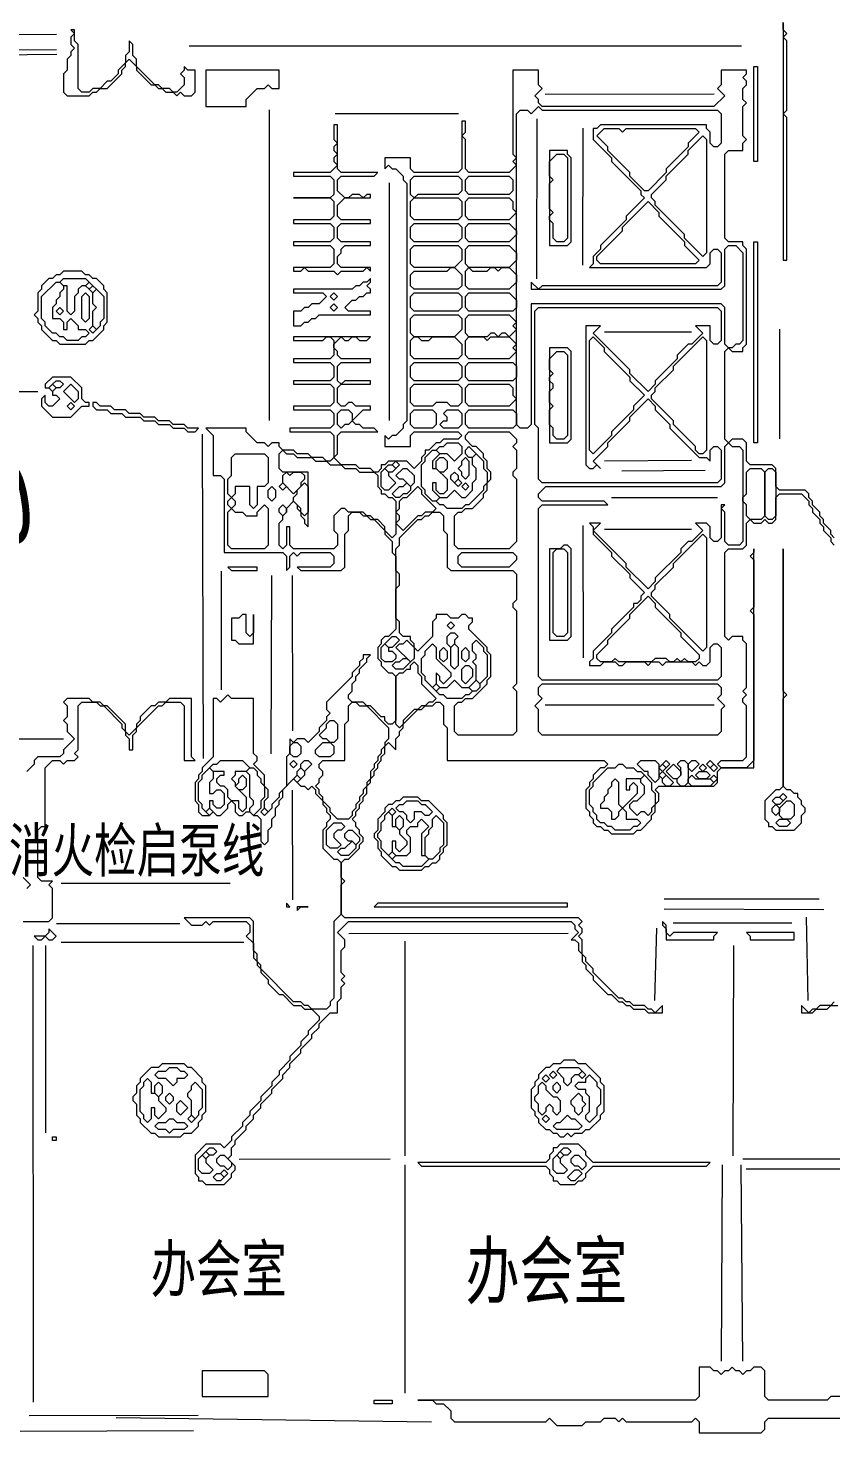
# Model space of a CAD drawing. Extents: x 10 to 1978, y 10 to 1392.
# Drawn here: x 485.3 to 705.1, y 443 to 827.5 of the extents above; entities that cross this region are included whole.
import ezdxf

# ---------------------------------------------------------------- set-up
doc = ezdxf.new("R2010")
doc.units = 0
for name, color, linetype, lineweight in [('OCR_TEXT', 6, 'Continuous', 0), ('TEXT_FALLBACK_OUTLINE', 2, 'Continuous', 0), ('TRACE_CURVE', 6, 'Continuous', 0), ('TRACE_STRAIGHT', 5, 'Continuous', 0), ('TRACE_TEXT_SYMBOL', 6, 'Continuous', 0)]:
    doc.layers.add(name, color=color, linetype=linetype, lineweight=lineweight)
doc.styles.add('wqy-unicode', font='wqy-unicode.lff')

msp = doc.modelspace()

# ---------------------------------------------------------------- linework, layer by layer
at = {"layer": 'TEXT_FALLBACK_OUTLINE', "color": 2}
for points in [[(492, 732), (490, 730), (490, 729), (491, 729), (492, 728), (492, 727), (493, 727), (494, 726), (492, 724), (491, 724), (490, 725), (490, 727), (489, 726), (489, 724), (492, 721), (497, 721), (500, 724), (502, 724), (502, 725), (501, 725), (500, 726), (500, 729), (497, 732)], [(492, 730), (493, 731), (494, 731), (495, 730), (494, 729), (493, 729)], [(491, 729), (492, 730), (493, 729), (492, 728)], [(497, 730), (499, 728), (499, 726), (498, 725), (495, 728)], [(496, 724), (497, 725), (498, 724), (497, 723)]]:
    msp.add_lwpolyline(points, close=True, dxfattribs=at)
at = {"layer": 'TRACE_CURVE', "color": 6}
for points in [[(692, 829), (692, 764), (693, 764), (693, 803), (692, 804), (693, 805), (693, 824), (692, 825), (693, 826), (692, 827), (692, 829)], [(618, 816), (618, 793), (619, 792), (618, 791), (619, 790), (617, 788), (606, 788), (605, 789), (605, 797), (604, 798), (605, 799), (605, 802), (604, 802), (604, 789), (603, 788), (591, 788), (590, 789), (590, 792), (583, 792), (583, 789), (584, 790), (585, 789), (586, 789), (588, 787), (588, 786), (589, 785), (589, 720), (588, 719), (588, 718), (586, 716), (585, 716), (584, 715), (583, 716), (583, 713), (590, 713), (590, 716), (591, 717), (603, 717), (604, 716), (603, 715), (599, 715), (598, 714), (597, 714), (595, 712), (594, 712), (594, 711), (593, 710), (593, 709), (591, 707), (589, 709), (584, 709), (583, 708), (582, 708), (582, 707), (581, 706), (580, 706), (579, 707), (576, 707), (575, 708), (571, 708), (569, 710), (570, 711), (570, 716), (571, 717)], [(626, 806), (625, 807), (625, 808), (624, 809), (626, 811), (625, 812), (625, 816), (618, 816)], [(706, 688), (705, 689), (705, 690), (703, 692), (703, 693), (702, 694), (702, 695), (700, 697), (700, 698), (699, 699), (699, 700), (698, 701), (691, 701), (690, 702), (690, 707), (689, 708), (683, 708), (682, 709), (682, 714), (681, 715), (678, 715), (677, 714), (676, 715), (676, 739), (677, 740), (678, 739), (681, 739), (681, 740), (682, 741), (682, 767), (681, 768), (681, 769), (677, 769), (676, 770), (676, 793), (677, 794), (681, 794), (681, 796), (682, 797), (681, 798), (681, 806), (682, 807), (681, 808), (681, 811), (682, 812), (682, 813), (681, 814), (682, 815), (682, 816), (675, 816), (675, 812), (674, 811), (676, 809), (673, 806), (626, 806)], [(571, 717), (581, 717), (580, 718), (577, 718), (576, 719), (575, 719), (574, 720), (577, 723), (579, 723), (579, 724), (575, 724), (574, 725), (573, 725), (572, 724), (571, 724), (570, 725), (570, 729), (571, 730), (579, 730), (579, 731), (572, 731), (571, 730), (570, 731), (570, 735), (571, 736), (579, 736), (579, 737), (571, 737), (570, 738), (570, 739), (569, 740), (569, 741), (571, 743), (572, 742), (573, 742), (574, 743), (575, 743), (576, 742), (578, 742), (579, 743), (558, 743), (558, 742), (566, 742), (567, 743), (568, 743), (569, 742), (569, 738), (568, 737), (558, 737), (558, 736), (568, 736), (569, 735), (569, 732), (568, 731), (558, 731), (558, 730), (568, 730), (569, 729), (569, 725), (568, 724), (558, 724), (558, 723), (568, 723), (569, 722)], [(569, 722), (569, 719), (568, 718), (557, 718), (557, 717), (568, 717), (569, 716), (569, 710), (568, 709), (567, 709), (566, 710), (563, 710), (562, 711), (559, 711), (558, 712), (555, 712), (554, 713), (554, 714), (552, 714), (551, 713), (550, 714), (548, 714), (545, 717), (545, 718), (534, 718), (536, 716), (536, 705), (538, 705), (539, 704), (539, 684), (555, 684), (556, 683), (556, 679), (557, 680), (557, 683), (558, 684), (559, 683), (560, 684), (568, 684), (569, 683), (569, 681), (568, 680), (559, 680), (560, 679), (571, 679), (572, 680), (572, 689), (573, 690), (573, 694), (574, 695), (576, 695), (577, 694), (578, 694), (579, 693), (580, 693), (583, 690), (583, 689), (585, 687), (585, 684), (586, 683), (586, 663), (584, 661), (583, 661), (582, 660)], [(667, 654), (668, 653), (669, 654), (670, 653), (671, 653), (672, 654), (672, 658), (673, 659), (674, 659), (675, 658), (675, 650), (674, 649), (626, 649), (625, 650), (625, 696), (626, 697), (644, 697), (643, 698), (626, 698), (625, 699), (625, 700), (627, 702), (675, 702), (676, 703), (676, 713)], [(676, 713), (677, 714), (678, 713), (680, 713), (681, 712), (681, 687), (680, 686), (677, 686), (676, 687), (676, 695), (675, 696), (676, 697), (675, 697), (675, 688), (674, 687), (673, 687), (672, 688), (672, 691), (671, 692), (668, 692), (670, 690), (667, 687), (666, 687), (664, 685), (664, 684), (657, 677), (657, 676), (655, 674), (649, 680), (649, 681), (640, 690), (642, 692), (639, 692), (640, 691), (640, 689), (645, 684), (645, 683), (650, 678), (650, 677), (654, 673), (653, 672), (653, 671), (652, 670), (651, 670), (651, 669), (645, 663), (645, 662), (640, 657), (640, 655), (639, 654), (639, 653), (642, 653), (643, 654), (646, 654), (647, 653), (648, 653), (649, 654), (654, 654), (655, 653), (656, 654), (658, 654), (659, 653), (660, 654), (667, 654)], [(683, 683), (684, 682), (684, 669), (683, 668), (684, 667), (684, 627), (682, 625), (675, 625), (674, 626), (675, 627), (681, 627), (682, 628), (682, 642), (681, 643), (681, 644), (682, 645), (681, 646), (682, 647), (682, 659), (681, 660), (681, 661), (678, 661), (677, 660), (676, 661), (676, 684), (677, 685), (681, 685), (682, 686), (682, 692), (683, 693), (684, 692), (686, 692), (687, 693), (688, 692), (689, 692), (690, 693), (690, 699), (691, 700), (697, 700), (699, 698), (699, 697), (700, 696), (700, 695), (702, 693), (702, 692), (703, 691), (703, 690), (705, 688), (705, 687), (706, 686)], [(595, 694), (596, 695), (598, 695), (599, 694), (599, 690), (600, 689), (600, 680), (601, 679), (618, 679), (619, 678), (619, 671), (618, 670), (618, 669), (619, 668), (619, 648), (618, 647), (619, 646), (619, 635), (618, 634), (603, 634), (602, 635), (602, 642), (603, 643), (604, 643), (605, 644), (607, 644), (611, 648), (611, 649), (612, 650), (612, 656), (611, 657), (611, 658), (606, 663), (606, 664), (607, 665), (607, 666), (606, 666), (605, 667), (604, 667), (603, 666), (601, 666), (600, 667), (597, 667), (597, 666), (596, 665), (596, 661), (592, 657), (591, 658), (591, 659), (590, 660), (590, 661), (588, 661), (587, 662), (587, 665), (586, 666), (586, 674), (587, 675), (587, 678), (586, 679), (586, 685), (587, 686), (587, 688), (592, 693), (593, 693)], [(593, 693), (594, 694), (595, 694)], [(579, 622), (580, 623), (580, 624), (581, 625), (581, 626), (582, 627), (582, 628), (583, 629), (583, 631), (584, 632), (586, 630), (586, 633), (587, 634), (587, 635), (588, 636), (588, 637), (592, 641), (593, 641), (594, 642), (596, 642), (597, 643), (598, 643), (599, 642), (599, 637), (600, 636), (600, 627), (643, 627), (644, 626), (643, 625), (642, 625), (640, 623), (640, 622), (639, 621), (639, 620), (638, 619), (638, 614), (639, 613), (639, 612), (640, 611), (640, 610), (641, 609), (642, 609), (643, 608), (644, 608), (645, 607), (651, 607), (652, 608), (653, 608), (656, 611), (656, 612), (657, 613), (657, 615), (658, 616), (658, 618), (657, 619), (658, 620), (673, 620), (674, 621), (674, 624), (675, 625), (684, 625), (684, 685), (684, 684), (683, 683)], [(582, 660), (582, 659), (581, 658), (581, 655), (582, 654), (582, 653), (584, 651), (585, 651), (586, 650), (586, 638), (585, 637), (584, 637), (583, 638), (583, 639), (582, 639), (579, 642), (578, 642), (577, 643), (574, 643), (573, 644), (573, 645), (574, 646), (574, 648), (575, 649), (575, 650), (576, 651), (576, 652), (578, 654), (578, 655), (579, 656), (577, 656), (577, 655), (576, 654), (576, 653), (574, 651), (574, 650), (567, 643), (567, 641), (568, 640), (567, 639), (567, 638), (565, 636), (565, 635), (562, 632), (561, 633), (559, 633), (558, 632), (557, 633), (557, 629), (556, 628), (556, 620), (554, 618), (554, 617), (552, 615), (552, 614), (551, 613), (550, 614), (550, 616), (551, 617), (551, 619), (550, 620), (550, 623), (547, 626), (548, 627)], [(548, 627), (548, 628), (547, 629), (547, 644), (541, 644), (540, 645), (538, 643), (537, 644), (536, 644), (536, 628), (533, 625), (533, 624), (532, 623), (532, 622), (531, 621), (531, 616), (532, 615), (532, 613), (533, 612), (535, 612), (536, 613), (537, 612), (538, 612), (540, 614), (540, 615), (541, 616), (542, 615), (542, 613), (543, 612), (544, 612), (545, 613), (546, 613), (547, 612), (548, 612), (549, 611), (549, 605), (550, 604), (551, 605), (551, 608), (552, 609), (552, 611), (553, 612), (553, 614), (554, 615), (554, 616), (555, 617), (555, 619), (558, 622), (560, 620), (561, 620), (562, 619), (563, 620), (564, 619), (564, 618), (566, 616), (566, 615), (567, 614), (567, 613), (568, 612), (568, 611), (567, 610), (567, 609), (566, 608), (566, 603)], [(637, 572), (638, 571), (638, 570), (640, 568), (640, 567), (644, 563), (645, 563), (647, 561), (648, 561), (649, 560), (650, 560), (651, 559), (654, 559), (655, 558), (659, 558), (659, 560), (657, 558), (656, 559), (655, 559), (654, 560), (651, 560), (650, 561), (649, 561), (648, 562), (647, 562), (640, 569), (640, 570), (638, 572), (638, 573), (637, 574), (637, 578), (636, 579), (637, 580), (637, 581), (636, 582), (637, 583), (636, 584), (572, 584), (571, 585), (571, 593), (572, 594), (571, 595), (571, 599), (572, 600), (573, 600), (576, 603), (576, 604), (577, 605), (577, 606), (576, 607), (576, 608), (575, 609), (575, 610), (574, 611), (575, 612), (575, 613), (576, 614), (576, 615), (577, 616), (577, 617), (578, 618), (578, 620), (579, 621), (579, 622)], [(566, 603), (569, 600), (570, 600), (571, 599), (571, 585), (569, 583), (569, 562), (568, 561), (568, 560), (567, 559), (563, 559), (562, 560), (561, 560), (560, 561), (558, 561), (549, 570), (549, 571), (548, 572), (548, 574), (547, 575), (547, 583), (546, 584), (528, 584), (530, 582), (533, 582), (534, 583), (535, 582), (536, 583), (545, 583), (546, 582), (546, 580), (545, 579), (547, 577), (547, 573), (548, 572), (548, 571), (549, 570), (549, 569), (551, 567), (551, 566), (554, 563), (555, 563), (558, 560), (560, 560), (561, 559), (563, 559), (565, 557), (565, 556), (562, 553), (562, 552), (560, 550), (560, 549), (557, 546), (557, 545), (554, 542), (554, 541), (552, 539), (552, 538), (549, 535), (549, 534), (546, 531), (546, 530), (544, 528), (544, 527)], [(544, 527), (541, 524), (541, 523), (539, 521), (538, 522), (534, 522), (531, 519), (531, 514), (532, 513), (532, 512), (533, 512), (534, 511), (539, 511), (541, 513), (541, 514), (542, 515), (542, 516), (540, 518), (541, 519), (541, 521), (542, 522), (542, 523), (545, 526), (545, 527), (547, 529), (547, 530), (549, 532), (549, 533), (552, 536), (552, 537), (555, 540), (555, 541), (557, 543), (557, 544), (560, 547), (560, 548), (563, 551), (563, 552), (565, 554), (565, 555), (568, 558), (570, 558), (570, 561), (571, 562), (571, 565), (572, 566), (571, 567), (572, 568), (571, 569), (571, 575), (572, 576), (572, 578), (570, 580), (573, 583), (634, 583), (635, 582), (635, 581), (636, 580), (634, 578), (635, 578), (636, 577), (636, 575), (637, 574), (637, 572)], [(706, 561), (705, 560), (702, 560), (701, 559), (700, 559), (699, 558), (697, 560), (697, 558), (700, 558), (701, 559), (704, 559), (705, 560), (707, 560)]]:
    msp.add_lwpolyline(points, dxfattribs=at)
for points in [[(625, 806), (626, 805), (674, 805), (675, 804), (675, 796), (674, 795), (673, 795), (672, 796), (672, 799), (671, 800), (671, 801), (642, 801), (641, 800), (640, 800), (640, 797), (645, 792), (645, 791), (653, 783), (653, 782), (654, 781), (649, 776), (649, 775), (642, 768), (642, 767), (640, 765), (640, 763), (639, 762), (671, 762), (672, 763), (672, 766), (673, 767), (674, 767), (675, 766), (675, 758), (674, 757), (626, 757), (625, 756), (623, 758), (623, 756), (675, 756), (676, 757), (676, 767), (677, 768), (679, 768), (681, 766), (681, 742), (680, 741), (679, 741), (678, 740), (677, 740), (676, 741), (676, 751), (675, 752), (623, 752), (623, 719), (622, 718), (620, 718), (619, 719), (619, 804), (620, 805), (622, 805), (623, 804)], [(643, 800), (647, 800), (648, 799), (649, 800), (668, 800), (669, 799), (666, 796), (666, 795), (660, 789), (660, 788), (655, 783), (654, 783), (650, 787), (650, 788), (644, 794), (644, 795), (641, 798)], [(670, 798), (671, 797), (671, 766), (670, 765), (665, 770), (665, 771), (657, 779), (657, 780), (656, 781), (656, 782), (660, 786), (660, 787), (666, 793), (666, 794)], [(590, 786), (591, 787), (603, 787), (604, 786), (604, 783), (603, 782), (592, 782), (591, 781), (590, 782)], [(605, 786), (606, 787), (617, 787), (618, 786), (618, 783), (617, 782), (606, 782), (605, 783)], [(590, 780), (591, 781), (603, 781), (604, 780), (604, 776), (603, 775), (591, 775), (590, 776)], [(605, 780), (606, 781), (617, 781), (618, 780), (618, 778), (619, 777), (617, 775), (606, 775), (605, 776)], [(655, 780), (658, 777), (658, 776), (665, 769), (665, 768), (669, 764), (668, 763), (642, 763), (641, 764), (641, 765), (648, 772), (648, 773)], [(590, 773), (591, 774), (603, 774), (604, 773), (604, 770), (603, 769), (591, 769), (590, 770)], [(605, 773), (606, 774), (617, 774), (619, 772), (619, 771), (617, 769), (606, 769), (605, 770)], [(590, 767), (591, 768), (603, 768), (604, 767), (604, 764), (602, 762), (591, 762), (590, 763)], [(605, 767), (606, 768), (617, 768), (619, 766), (619, 764), (617, 762), (606, 762), (605, 763)], [(600, 761), (601, 762), (602, 762), (604, 760), (604, 757), (603, 756), (591, 756), (590, 757), (590, 760), (591, 761)], [(605, 761), (606, 762), (607, 761), (611, 761), (612, 762), (613, 762), (614, 761), (615, 762), (617, 762), (619, 760), (619, 758), (617, 756), (606, 756), (605, 757)], [(590, 754), (591, 755), (603, 755), (604, 754), (604, 751), (603, 750), (591, 750), (590, 751)], [(605, 754), (606, 755), (617, 755), (619, 753), (619, 751), (618, 750), (606, 750), (605, 751)], [(624, 750), (625, 751), (674, 751), (675, 750), (675, 742), (674, 741), (673, 741), (672, 742), (672, 746), (668, 746), (670, 744), (667, 741), (666, 741), (663, 738), (663, 737), (657, 731), (657, 730), (655, 728), (650, 733), (650, 734), (640, 744), (642, 746), (638, 746), (638, 708), (639, 707), (640, 707), (641, 708), (642, 707), (640, 709), (644, 713), (644, 714), (650, 720), (650, 721), (655, 726), (657, 724), (657, 723), (661, 719), (661, 718), (669, 710), (671, 710), (672, 709), (672, 712), (673, 713), (674, 713), (675, 712), (675, 704), (674, 703), (626, 703), (625, 704), (625, 718), (624, 719)], [(590, 748), (591, 749), (603, 749), (604, 748), (604, 745), (602, 743), (591, 743), (590, 744)], [(605, 748), (606, 749), (617, 749), (619, 747), (618, 746), (619, 745), (617, 743), (616, 744), (615, 744), (614, 743), (613, 744), (612, 744), (611, 743), (606, 743), (605, 744)], [(590, 742), (591, 743), (592, 743), (593, 742), (595, 742), (596, 743), (602, 743), (604, 741), (604, 738), (603, 737), (591, 737), (590, 738)], [(605, 742), (606, 743), (610, 743), (611, 742), (612, 743), (617, 743), (619, 741), (618, 740), (619, 739), (617, 737), (606, 737), (605, 738)], [(639, 742), (640, 743), (643, 740), (643, 739), (650, 732), (650, 731), (654, 727), (651, 724), (651, 723), (645, 717), (645, 716), (640, 711), (639, 712)], [(670, 743), (671, 742), (671, 712), (670, 711), (669, 711), (668, 712), (668, 713), (662, 719), (662, 720), (656, 726), (656, 727), (657, 728), (657, 729), (662, 734), (662, 735)], [(590, 735), (591, 736), (603, 736), (604, 735), (604, 732), (603, 731), (591, 731), (590, 732)], [(605, 735), (606, 736), (618, 736), (619, 735), (619, 732), (618, 731), (606, 731), (605, 732)], [(590, 729), (591, 730), (603, 730), (604, 729), (604, 725), (603, 724), (601, 724), (600, 725), (597, 725), (596, 724), (591, 724), (590, 725)], [(605, 729), (606, 730), (617, 730), (618, 729), (618, 727), (619, 726), (617, 724), (606, 724), (605, 725)], [(570, 722), (571, 723), (573, 723), (574, 722), (574, 720), (573, 719), (572, 719), (571, 718), (570, 719)], [(590, 722), (591, 723), (596, 723), (597, 722), (597, 719), (596, 718), (591, 718), (590, 719)], [(599, 722), (600, 723), (603, 723), (604, 722), (604, 719), (603, 718), (599, 718), (598, 719), (599, 720), (600, 720), (600, 721)], [(605, 722), (606, 723), (618, 723), (619, 722), (619, 719), (618, 718), (606, 718), (605, 719)], [(605, 716), (606, 717), (617, 717), (619, 715), (619, 714), (618, 713), (619, 712), (619, 707), (618, 706), (618, 705), (619, 704), (619, 687), (617, 685), (603, 685), (602, 686), (602, 694), (603, 695), (604, 695), (605, 696), (607, 696), (610, 699), (610, 700), (611, 701), (611, 703), (612, 704), (612, 706), (611, 707), (611, 709), (610, 710), (610, 711), (608, 713), (607, 713), (605, 715)], [(554, 711), (555, 712), (556, 711), (558, 711), (559, 710), (563, 710), (564, 709), (567, 709), (568, 708), (571, 708), (572, 707), (575, 707), (576, 706), (580, 706), (581, 705), (581, 702), (582, 701), (582, 700), (583, 700), (584, 699), (585, 699), (586, 698), (586, 689), (585, 688), (583, 690), (583, 691), (581, 693), (580, 693), (579, 694), (578, 694), (577, 695), (573, 695), (572, 696), (571, 696), (569, 694), (569, 690), (570, 689), (570, 686), (569, 685), (558, 685), (557, 686), (557, 691), (556, 691), (556, 686), (555, 685), (554, 686), (554, 692), (555, 693), (555, 694), (556, 695), (556, 696), (558, 698), (559, 697), (559, 696), (560, 695), (560, 694), (561, 693), (561, 692), (562, 691), (562, 706), (555, 706), (554, 707)], [(596, 712), (597, 712), (598, 711), (596, 709), (596, 707), (597, 707), (600, 704), (600, 701), (599, 700), (598, 700), (597, 701), (597, 703), (596, 703), (596, 701), (598, 699), (597, 698), (596, 698), (594, 700), (594, 701), (593, 702), (593, 708), (594, 709), (594, 710)], [(599, 713), (600, 714), (603, 714), (604, 713), (604, 711), (602, 709), (600, 711), (598, 711), (597, 712), (598, 713)], [(605, 712), (606, 713), (608, 711), (607, 710), (606, 710), (605, 711)], [(541, 710), (542, 711), (550, 711), (551, 710), (551, 703), (550, 702), (548, 702), (548, 697), (547, 696), (546, 697), (546, 702), (542, 702), (542, 700), (541, 699), (540, 700), (540, 704), (541, 705)], [(583, 707), (584, 708), (585, 708), (586, 707), (585, 706), (584, 706)], [(585, 708), (586, 709), (587, 708), (586, 707)], [(607, 710), (608, 711), (610, 709), (610, 707), (611, 706), (611, 703), (610, 702), (610, 701), (606, 697), (605, 697), (604, 696), (600, 696), (599, 697), (598, 697), (597, 698), (598, 699), (600, 699), (602, 701), (604, 699), (605, 699), (607, 701), (607, 703), (608, 704), (608, 707), (607, 708)], [(597, 709), (598, 710), (599, 710), (600, 709), (600, 707), (599, 706), (598, 706), (597, 707)], [(604, 709), (605, 710), (606, 709), (606, 705), (605, 704), (604, 705), (604, 706), (603, 707), (604, 708)], [(555, 705), (556, 706), (557, 705), (558, 706), (560, 706), (561, 705), (561, 704), (560, 703), (560, 702), (558, 700), (555, 703)], [(582, 706), (583, 707), (584, 706), (584, 705), (586, 703), (584, 701), (583, 701), (582, 702)], [(588, 707), (589, 707), (591, 705), (591, 703), (590, 702), (588, 704), (587, 704), (586, 705)], [(601, 705), (602, 706), (603, 705), (603, 704), (602, 703), (601, 704)], [(602, 703), (603, 704), (604, 703), (603, 702)], [(682, 706), (683, 707), (686, 707), (687, 706), (687, 694), (686, 693), (683, 693), (682, 694), (682, 697), (681, 698), (681, 699), (682, 700)], [(687, 706), (688, 707), (689, 707), (690, 706), (690, 694), (689, 693), (688, 693), (687, 694)], [(551, 701), (552, 702), (553, 701), (553, 699), (552, 698), (551, 699)], [(554, 702), (555, 703), (556, 702), (555, 701)], [(561, 703), (562, 702), (562, 695), (561, 694), (560, 695), (560, 696), (558, 698), (558, 699), (559, 700), (559, 701)], [(588, 702), (589, 703), (590, 702), (590, 701), (589, 700), (588, 700), (587, 699), (586, 699), (585, 700), (587, 702)], [(592, 702), (593, 701), (593, 700), (597, 696), (596, 695), (594, 695), (593, 694), (592, 694), (588, 690), (586, 692), (587, 693), (587, 694), (586, 695), (587, 696), (587, 698), (588, 699), (589, 699)], [(604, 702), (605, 703), (606, 702), (605, 701)], [(540, 698), (541, 699), (542, 698), (542, 697), (541, 696), (540, 697)], [(550, 697), (551, 696), (551, 686), (550, 685), (541, 685), (540, 686), (540, 695), (541, 696), (542, 695), (544, 695), (545, 694), (548, 694), (548, 695)], [(554, 696), (555, 697), (556, 696), (556, 695), (555, 694), (554, 695)], [(670, 689), (671, 688), (671, 658), (670, 657), (661, 666), (661, 667), (656, 672), (656, 673), (657, 674), (657, 675), (662, 680), (662, 681)], [(692, 685), (692, 620), (691, 619), (690, 619), (687, 616), (687, 611), (688, 610), (688, 609), (689, 609), (690, 608), (695, 608), (697, 610), (697, 612), (698, 613), (698, 614), (697, 615), (697, 616), (696, 617), (696, 618), (695, 618), (694, 619), (693, 619), (692, 620), (692, 644), (693, 645), (692, 646)], [(603, 683), (604, 684), (618, 684), (619, 683), (619, 682), (617, 680), (604, 680), (603, 681)], [(655, 672), (657, 670), (657, 669), (664, 662), (664, 661), (669, 656), (669, 655), (668, 654), (666, 654), (665, 655), (664, 654), (663, 655), (662, 654), (661, 654), (660, 655), (657, 655), (656, 654), (647, 654), (646, 655), (645, 654), (642, 654), (641, 655), (641, 656), (644, 659), (644, 660), (650, 666), (650, 667)], [(600, 664), (601, 665), (602, 664), (601, 663)], [(600, 661), (601, 662), (602, 662), (603, 661), (602, 660), (602, 659), (601, 658), (600, 659)], [(582, 658), (583, 659), (584, 658), (584, 657), (585, 657), (586, 656), (586, 655), (585, 654), (583, 654), (582, 655)], [(585, 661), (586, 661), (587, 660), (585, 658), (584, 658), (583, 659)], [(588, 659), (589, 660), (591, 658), (591, 655), (590, 654), (586, 658), (587, 659)], [(596, 659), (597, 658), (597, 655), (601, 651), (601, 650), (599, 648), (598, 649), (598, 650), (597, 651), (597, 648), (596, 647), (594, 649), (594, 650), (593, 651), (593, 655), (594, 656), (594, 657)], [(598, 657), (599, 658), (600, 657), (600, 655), (599, 654), (598, 655)], [(601, 658), (602, 659), (603, 658), (603, 653), (602, 652), (601, 653)], [(604, 657), (605, 658), (606, 657), (606, 655), (605, 654), (604, 655)], [(607, 659), (608, 660), (610, 658), (610, 657), (611, 656), (611, 650), (609, 648), (608, 649), (608, 653), (607, 654), (608, 655), (608, 656), (607, 657)], [(587, 654), (588, 655), (589, 655), (590, 654), (588, 652), (586, 652), (585, 653), (586, 654)], [(590, 653), (591, 654), (592, 653), (592, 651), (593, 650), (593, 648), (597, 644), (596, 643), (595, 643), (594, 642), (593, 642), (592, 641), (591, 641), (588, 638), (588, 637), (587, 636), (586, 637), (586, 650), (587, 651), (588, 651), (589, 652), (590, 652)], [(604, 652), (605, 653), (606, 653), (607, 652), (607, 650), (605, 648), (604, 649)], [(596, 647), (597, 648), (598, 647), (597, 646)], [(602, 649), (604, 647), (606, 647), (607, 646), (606, 645), (605, 645), (604, 644), (600, 644), (599, 645), (598, 645), (597, 646), (598, 647), (600, 647)], [(608, 649), (609, 648), (609, 647), (608, 646), (607, 646), (606, 647)], [(625, 647), (626, 648), (674, 648), (675, 647), (675, 645), (674, 644), (676, 642), (675, 641), (675, 635), (674, 634), (626, 634), (625, 635), (625, 641), (624, 642), (626, 644), (625, 645)], [(573, 642), (574, 643), (575, 643), (576, 642), (578, 642), (584, 636), (584, 633), (583, 632), (583, 631), (582, 630), (582, 629), (581, 628), (581, 627), (580, 626), (580, 625), (579, 624), (579, 622), (578, 621), (578, 620), (577, 619), (577, 618), (576, 617), (576, 616), (575, 615), (575, 614), (574, 613), (574, 612), (573, 611), (570, 611), (568, 613), (568, 614), (566, 616), (566, 617), (565, 618), (565, 619), (564, 620), (565, 621), (565, 622), (566, 623), (566, 624), (565, 625), (565, 626), (566, 627), (572, 627), (572, 637), (573, 638)], [(567, 637), (568, 638), (569, 638), (570, 637), (570, 633), (569, 632), (568, 632), (567, 633), (566, 633), (565, 634), (567, 636)], [(557, 631), (558, 632), (559, 632), (560, 631), (560, 629), (559, 628), (558, 628), (557, 629)], [(566, 632), (568, 632), (569, 631), (569, 629), (568, 628), (565, 628), (564, 629), (564, 630)], [(537, 626), (538, 627), (544, 627), (546, 625), (545, 624), (542, 624), (542, 623), (541, 622), (542, 621), (542, 620), (545, 617), (545, 614), (544, 613), (543, 614), (543, 616), (541, 616), (540, 617), (540, 619), (539, 620), (538, 620), (537, 621), (537, 622), (538, 623), (539, 623), (539, 624), (536, 624), (535, 625), (536, 626)], [(557, 626), (558, 627), (559, 626), (558, 625)], [(560, 626), (561, 627), (562, 627), (563, 626), (561, 624), (560, 625)], [(652, 626), (653, 627), (657, 627), (658, 626), (658, 622), (657, 621), (655, 623), (655, 624), (654, 624)], [(659, 626), (660, 627), (661, 626), (660, 625)], [(663, 626), (664, 627), (665, 627), (666, 626), (666, 621), (665, 620), (664, 620), (663, 621), (663, 622), (664, 623), (664, 625)], [(666, 626), (667, 627), (668, 627), (669, 626), (667, 624), (666, 625)], [(671, 626), (672, 627), (673, 626), (672, 625)], [(535, 625), (536, 624), (536, 622), (535, 621), (535, 618), (536, 618), (537, 619), (538, 619), (539, 618), (539, 615), (538, 614), (537, 614), (536, 615), (536, 616), (535, 616), (535, 614), (534, 613), (533, 614), (533, 615), (532, 616), (532, 621), (533, 622), (533, 623)], [(543, 622), (544, 623), (545, 622), (545, 620), (544, 619), (543, 619), (542, 620), (543, 621)], [(545, 624), (546, 625), (547, 625), (548, 624), (548, 623), (549, 622), (549, 621), (550, 620), (550, 617), (549, 616), (549, 614), (547, 612), (546, 613), (546, 614), (547, 615), (547, 616), (546, 617), (546, 623)], [(558, 622), (559, 623), (560, 622), (559, 621)], [(559, 624), (560, 625), (561, 624), (561, 623), (560, 622), (559, 623)], [(646, 625), (647, 626), (648, 626), (649, 625), (651, 625), (652, 624), (653, 624), (654, 623), (653, 622), (649, 622), (649, 619), (650, 619), (650, 620), (651, 621), (652, 620), (652, 618), (648, 614), (647, 615), (647, 621), (646, 622), (645, 621), (645, 620), (644, 619), (644, 618), (643, 617), (643, 616), (642, 615), (642, 614), (644, 614), (645, 613), (645, 611), (646, 611), (647, 612), (647, 613), (648, 614), (649, 613), (649, 611), (652, 611), (653, 610), (652, 609), (651, 609), (650, 608), (646, 608), (645, 609), (644, 609), (643, 610), (642, 610), (641, 611), (641, 612), (640, 613), (640, 614), (639, 615), (639, 619), (640, 620), (640, 621), (644, 625)], [(653, 622), (654, 623), (656, 621), (656, 619), (657, 618), (657, 615), (656, 614), (656, 613), (655, 612), (654, 613), (653, 613), (652, 612), (650, 614), (650, 615), (651, 616), (652, 616), (654, 618), (654, 620), (653, 621)], [(658, 625), (659, 626), (660, 625), (659, 624)], [(658, 623), (659, 624), (660, 623), (659, 622)], [(659, 622), (660, 623), (662, 621), (661, 620), (660, 620), (659, 621)], [(662, 626), (664, 624), (664, 623), (663, 622), (662, 622), (660, 624)], [(666, 622), (667, 623), (668, 622), (672, 622), (673, 621), (672, 620), (667, 620), (666, 621)], [(668, 623), (669, 624), (671, 624), (672, 623), (671, 622), (669, 622)], [(669, 625), (670, 626), (671, 625), (670, 624)], [(672, 625), (673, 626), (674, 625), (673, 624)], [(672, 622), (673, 623), (674, 622), (673, 621)], [(689, 616), (690, 617), (691, 617), (692, 616), (691, 615), (690, 615)], [(691, 617), (692, 618), (693, 617), (692, 616)], [(693, 616), (694, 616), (695, 615), (695, 612), (694, 611), (692, 611), (691, 612), (691, 614)], [(534, 613), (535, 614), (536, 613), (535, 612)], [(549, 613), (550, 614), (551, 613), (550, 612)], [(689, 614), (690, 615), (691, 614), (691, 613), (690, 612), (689, 613)], [(569, 610), (571, 610), (572, 609), (571, 608), (570, 608), (569, 607), (569, 606), (571, 604), (570, 603), (568, 603), (567, 604), (567, 608)], [(572, 607), (573, 608), (574, 608), (576, 606), (576, 605), (575, 604), (574, 605), (573, 605), (572, 606)], [(690, 610), (691, 611), (693, 611), (694, 610), (693, 609), (691, 609)], [(574, 605), (575, 604), (575, 603), (573, 601), (571, 601), (570, 602), (571, 603), (572, 603)], [(533, 519), (534, 520), (535, 519), (534, 518)], [(534, 520), (535, 521), (536, 521), (537, 520), (536, 519), (535, 519)], [(532, 518), (533, 519), (534, 518), (534, 517), (536, 515), (535, 514), (533, 514), (532, 515)], [(537, 518), (538, 519), (539, 519), (541, 517), (541, 516), (540, 515), (539, 516), (538, 516), (537, 517)], [(536, 513), (537, 514), (538, 514), (539, 513), (538, 512), (537, 512)], [(538, 514), (539, 515), (540, 514), (539, 513)]]:
    msp.add_lwpolyline(points, close=True, dxfattribs=at)
at = {"layer": 'TRACE_STRAIGHT', "color": 5}
for p, q in [((353.12, 825.62), (493.12, 825.81)), ((353.13, 821.38), (493.13, 821.6)), ((465.61, 820.08), (493.14, 820.35)), ((529.37, 822.65), (680.62, 822.61)), ((626.87, 809.44), (673.13, 809.49)), ((551.35, 720.12), (551.38, 805.12)), ((569.37, 804.16), (603.13, 804.1)), ((624.61, 758.87), (624.65, 802.63)), ((637.2, 762.62), (637.21, 800.12)), ((584.12, 785.12), (584.18, 720.12)), ((643.13, 744.38), (666.88, 744.4)), ((691.05, 715.12), (691.07, 745.12)), ((396, 728), (488, 728)), ((532.95, 716.37), (533.23, 627.62)), ((643.12, 709.1), (666.87, 709.22)), ((647.86, 706.34), (670.62, 706.5)), ((645, 699), (674, 699)), ((637.18, 691.38), (637.26, 655.12)), ((643.13, 690.32), (666.88, 690.37)), ((538.21, 646.37), (538.28, 678.88)), ((551.81, 628.88), (552, 677.63)), ((557.62, 677.63), (557.66, 635.12)), ((626.88, 642.3), (673.12, 642.3)), ((355, 633), (495, 633)), ((557.58, 618.88), (557.66, 588.88)), ((494.37, 593.48), (540.63, 593.42)), ((659.38, 589.14), (701.88, 589.14)), ((659.38, 586.43), (703.13, 586.24)), ((493.12, 582.45), (526.88, 582.4)), ((656.89, 561.37), (657.4, 581.18)), ((661.88, 582.62), (694.38, 582.62)), ((698.32, 584.14), (698.72, 561.36)), ((494.37, 577.28), (544.38, 577.31)), ((573.12, 579.68), (633.13, 579.77)), ((588.44, 577.62), (588.46, 518.87)), ((486.64, 576.38), (486.68, 451.37)), ((490.13, 525.12), (490.17, 576.38)), ((678.3, 518.87), (678.48, 576.37)), ((543.12, 517.93), (584.38, 517.97)), ((588.41, 516.37), (588.45, 453.87)), ((675.09, 462.63), (675.4, 516.38)), ((680.38, 516.38), (680.89, 462.63)), ((681, 518), (716, 518)), ((681.87, 515.32), (714.38, 515.27)), ((485.62, 447.76), (531.87, 447.87)), ((509.44, 447.18), (595.7, 446.05)), ((483.13, 443.43), (530.63, 443.68))]:
    msp.add_line(p, q, dxfattribs=at)
at = {"layer": 'TRACE_TEXT_SYMBOL', "color": 6}
for points in [[(497, 827), (498, 826), (497, 825), (497, 823), (498, 822), (497, 821), (497, 820), (496, 819), (496, 816), (495, 815), (495, 810), (496, 809), (502, 809), (503, 810), (504, 810), (505, 811), (507, 811), (511, 815), (511, 816), (512, 817), (512, 818), (513, 819), (515, 817), (515, 816), (519, 812), (520, 812), (521, 811), (522, 811), (523, 810), (525, 810), (526, 809), (527, 810), (528, 809), (530, 809), (531, 810), (531, 816), (529, 816), (528, 817), (528, 816), (527, 815), (528, 814), (528, 812), (526, 810), (525, 810), (524, 811), (522, 811), (521, 812), (520, 812), (515, 817), (515, 819), (514, 820), (514, 823), (513, 824), (513, 821), (512, 820), (512, 818), (510, 816), (510, 815), (508, 813), (507, 813), (505, 811), (503, 811), (502, 810), (500, 810)], [(500, 810), (499, 811), (499, 823), (498, 824), (498, 827), (497, 827)], [(569, 801), (569, 797), (570, 796), (569, 795), (569, 794), (570, 793), (569, 792), (569, 791), (570, 790), (568, 788), (558, 788), (558, 787), (568, 787), (569, 786), (569, 782), (568, 781), (558, 781), (568, 781), (569, 780), (569, 776), (568, 775), (558, 775), (558, 774), (568, 774), (569, 773), (569, 770), (568, 769), (558, 769), (558, 768), (568, 768), (569, 767), (569, 763), (568, 762), (558, 762), (558, 761), (560, 761), (561, 762), (562, 761), (569, 761), (570, 760), (571, 761), (577, 761), (578, 762), (579, 761), (579, 762), (571, 762), (570, 763), (570, 765), (571, 766), (571, 767), (572, 768), (579, 768), (579, 769), (571, 769), (570, 770), (570, 773), (571, 774), (579, 774), (579, 775), (571, 775), (570, 776), (570, 779), (572, 781), (579, 781)], [(579, 781), (579, 782), (578, 782), (577, 781), (576, 782), (574, 782), (573, 781), (572, 781), (570, 783), (570, 786), (571, 787), (580, 787), (581, 788), (571, 788), (570, 789), (570, 801), (569, 801)], [(484, 583), (491, 583), (492, 584), (492, 592), (491, 593), (492, 594), (489, 594), (488, 595), (488, 608), (489, 609), (490, 609), (490, 625), (492, 627), (494, 627), (495, 626), (496, 627), (498, 627), (499, 628), (498, 629), (499, 630), (499, 642), (500, 643), (504, 643), (505, 642), (506, 642), (511, 637), (511, 636)], [(496, 644), (495, 643), (496, 642), (496, 639), (495, 638), (496, 637), (496, 635), (498, 633), (495, 630), (495, 629), (494, 628), (488, 628), (487, 627), (487, 626), (485, 624)], [(511, 636), (512, 635), (512, 634), (513, 633), (513, 630), (514, 630), (514, 634), (515, 635), (515, 636), (521, 642), (522, 642), (523, 643), (527, 643), (528, 642), (528, 627), (531, 627), (530, 628), (530, 644), (524, 644), (523, 643), (521, 643), (520, 642), (519, 642), (516, 639), (516, 638), (515, 637), (515, 636), (513, 634), (512, 635), (512, 637), (507, 642), (506, 642), (505, 643), (503, 643), (502, 644), (496, 644)], [(484, 595), (486, 593), (485, 592)], [(748, 453), (705, 453), (704, 452), (688, 452), (687, 453), (687, 460), (686, 461), (684, 461), (683, 460), (682, 460), (681, 459), (680, 460), (679, 460), (678, 461), (677, 460), (676, 460), (675, 459), (674, 460), (673, 460), (672, 461), (669, 461), (669, 453), (668, 452), (592, 452), (596, 452), (597, 451), (599, 451), (601, 449), (601, 447), (602, 446), (627, 446), (628, 447), (630, 445), (637, 445), (638, 446), (642, 446), (643, 447), (646, 447), (647, 446), (648, 447), (649, 446), (667, 446)], [(667, 446), (668, 447), (669, 446), (669, 443), (686, 443), (687, 444), (687, 446), (688, 447), (717, 447)]]:
    msp.add_lwpolyline(points, dxfattribs=at)
for points in [[(534, 816), (534, 806), (545, 806), (545, 808), (548, 811), (550, 811), (551, 812), (552, 811), (554, 811), (554, 816)], [(684, 817), (685, 817), (685, 791), (684, 791)], [(628, 794), (628, 768), (633, 768), (634, 769), (634, 792), (633, 793), (633, 794)], [(630, 793), (632, 793), (633, 792), (633, 770), (632, 769), (630, 769), (629, 770), (629, 774), (628, 775), (628, 776), (629, 777), (628, 778), (628, 785), (629, 786), (628, 787), (628, 791)], [(684, 769), (685, 769), (685, 714), (684, 714)], [(495, 761), (494, 760), (493, 760), (492, 759), (491, 759), (489, 757), (489, 756), (488, 755), (488, 750), (487, 749), (488, 748), (488, 747), (489, 746), (489, 745), (492, 742), (493, 742), (494, 741), (501, 741), (502, 742), (503, 742), (506, 745), (506, 746), (507, 747), (507, 755), (506, 756), (506, 757), (504, 759), (503, 759), (502, 760), (501, 760), (500, 761)], [(493, 758), (494, 758), (495, 757), (495, 756), (494, 755), (494, 754), (493, 753), (493, 752), (492, 751), (492, 748), (494, 748), (495, 747), (495, 745), (496, 745), (496, 747), (497, 748), (499, 746), (499, 745), (501, 745), (502, 744), (501, 743), (500, 743), (499, 742), (496, 742), (495, 743), (494, 743), (493, 744), (492, 744), (490, 746), (490, 747), (489, 748), (489, 754)], [(494, 758), (495, 759), (501, 759), (502, 758), (501, 757), (500, 757), (499, 756), (499, 755), (498, 754), (498, 750), (497, 749), (496, 750), (496, 757), (495, 757)], [(501, 757), (502, 758), (503, 757), (502, 756)], [(579, 759), (578, 758), (577, 758), (576, 757), (575, 757), (574, 756), (558, 756), (558, 755), (566, 755), (567, 754), (565, 752), (563, 752), (562, 751), (561, 751), (560, 750), (558, 750), (558, 746), (560, 746), (561, 747), (562, 747), (563, 748), (564, 748), (565, 749), (579, 749), (579, 750), (573, 750), (572, 751), (574, 753), (575, 753), (576, 754), (577, 754), (578, 755), (579, 755), (579, 756), (578, 757), (579, 758)], [(500, 754), (501, 755), (502, 754), (502, 748), (501, 747), (500, 748)], [(502, 756), (503, 757), (504, 756), (503, 755)], [(503, 755), (504, 756), (506, 754), (506, 748), (505, 747), (505, 746), (504, 745), (503, 746), (503, 750), (504, 751), (503, 752)], [(568, 754), (569, 755), (570, 754), (569, 753)], [(493, 750), (494, 751), (495, 750), (494, 749)], [(568, 751), (569, 752), (570, 751), (569, 750)], [(502, 745), (503, 746), (504, 745), (503, 744)], [(628, 740), (628, 714), (633, 714), (634, 715), (634, 739), (633, 740)], [(630, 739), (632, 739), (633, 738), (633, 716), (632, 715), (630, 715), (629, 716), (629, 718), (628, 719), (628, 723), (629, 724), (628, 725), (628, 728), (629, 729), (629, 730), (628, 731), (628, 732), (629, 733), (628, 734), (628, 737)], [(503, 725), (503, 724), (504, 723), (507, 723), (508, 722), (511, 722), (512, 721), (516, 721), (517, 720), (520, 720), (521, 719), (524, 719), (525, 718), (528, 718), (529, 717), (531, 717), (532, 718), (529, 718), (528, 719), (525, 719), (524, 720), (521, 720), (520, 721), (517, 721), (516, 722), (513, 722), (512, 723), (509, 723), (508, 724), (505, 724), (504, 725)], [(632, 686), (631, 685), (628, 685), (628, 660), (633, 660), (634, 661), (634, 685), (633, 686)], [(629, 684), (630, 685), (632, 685), (633, 684), (633, 662), (632, 661), (630, 661), (629, 662)], [(540, 680), (541, 679), (548, 679), (548, 680)], [(544, 667), (543, 666), (541, 666), (541, 660), (542, 660), (543, 659), (547, 659), (547, 667), (547, 662), (546, 661), (545, 662), (545, 667)], [(588, 617), (587, 616), (586, 616), (585, 615), (584, 615), (583, 614), (583, 613), (581, 611), (581, 608), (580, 607), (580, 606), (581, 605), (581, 603), (582, 602), (582, 601), (585, 598), (586, 598), (587, 597), (593, 597), (594, 598), (595, 598), (596, 599), (597, 599), (598, 600), (598, 601), (599, 602), (599, 603), (600, 604), (600, 610), (599, 611), (599, 612), (595, 616), (593, 616), (592, 617)], [(588, 615), (589, 616), (592, 616), (593, 615), (594, 615), (596, 613), (595, 612), (594, 612), (593, 613), (591, 613), (591, 611), (590, 610), (589, 611), (589, 612), (588, 613), (587, 613), (586, 614), (587, 615)], [(583, 612), (584, 613), (585, 612), (585, 609), (586, 609), (587, 608), (587, 607), (589, 605), (589, 604), (587, 602), (586, 603), (586, 605), (585, 605), (585, 602), (584, 601), (582, 603), (582, 605), (581, 606), (581, 607), (582, 608), (582, 610), (583, 611)], [(584, 613), (585, 614), (586, 613), (585, 612)], [(586, 611), (587, 612), (588, 611), (588, 609), (587, 608), (586, 609)], [(596, 611), (597, 612), (599, 610), (599, 604), (598, 603), (598, 602), (596, 600), (595, 600), (594, 601), (594, 606), (595, 607), (595, 608), (596, 609)], [(592, 610), (593, 611), (595, 609), (593, 607), (593, 601), (594, 601), (595, 600), (593, 598), (588, 598), (587, 599), (586, 599), (585, 600), (586, 601), (589, 601), (590, 602), (590, 606), (589, 607), (589, 608), (590, 609), (592, 609)], [(584, 601), (585, 602), (586, 601), (585, 600)], [(556, 588), (556, 587), (557, 587)], [(559, 587), (559, 586), (560, 587), (562, 587)], [(581, 588), (580, 587), (633, 587), (633, 588)], [(491, 581), (491, 580), (490, 579), (487, 579), (488, 578), (489, 578), (490, 579), (491, 578), (492, 578), (493, 579)], [(659, 583), (659, 582), (660, 581), (660, 578), (673, 578), (673, 579), (674, 580), (662, 580), (661, 579), (660, 580), (660, 582)], [(682, 580), (683, 579), (683, 578), (695, 578), (695, 580)], [(522, 544), (521, 543), (519, 543), (516, 540), (516, 539), (515, 538), (515, 536), (514, 535), (514, 534), (515, 533), (515, 530), (516, 529), (516, 528), (519, 525), (520, 525), (521, 524), (527, 524), (528, 525), (530, 525), (532, 527), (532, 528), (533, 529), (533, 530), (534, 531), (534, 538), (533, 539), (533, 540), (530, 543), (529, 543), (528, 544)], [(523, 542), (524, 543), (526, 543), (527, 542), (528, 542), (529, 541), (528, 540), (526, 540), (526, 539), (525, 538), (523, 540), (521, 540), (520, 541), (521, 542)], [(632, 545), (631, 544), (629, 544), (628, 543), (627, 543), (625, 541), (625, 540), (624, 539), (624, 538), (623, 537), (623, 532), (624, 531), (624, 530), (625, 529), (625, 528), (627, 526), (628, 526), (629, 525), (630, 525), (631, 524), (632, 524), (633, 525), (634, 524), (635, 525), (637, 525), (638, 526), (639, 526), (642, 529), (642, 530), (643, 531), (643, 538), (642, 539), (642, 540), (638, 544), (636, 544), (635, 545)], [(630, 542), (631, 543), (636, 543), (637, 542), (636, 541), (635, 541), (634, 540), (634, 539), (633, 538), (632, 539), (632, 540)], [(517, 539), (518, 540), (519, 539), (519, 536), (520, 536), (521, 535), (521, 534), (523, 532), (523, 531), (521, 529), (520, 530), (520, 532), (519, 532), (519, 529), (518, 528), (517, 529), (517, 530), (516, 531), (516, 537), (517, 538)], [(520, 538), (521, 539), (522, 538), (522, 536), (521, 535), (520, 536)], [(530, 538), (531, 539), (533, 537), (533, 532), (532, 531), (532, 530), (531, 529), (530, 530), (530, 534), (529, 535), (529, 536), (530, 537)], [(625, 538), (626, 539), (627, 538), (627, 537), (629, 535), (630, 535), (631, 534), (631, 531), (630, 530), (629, 531), (629, 532), (628, 533), (627, 532), (627, 531), (626, 530), (625, 531), (625, 533), (624, 534), (624, 535), (625, 536)], [(626, 540), (627, 541), (628, 540), (627, 539)], [(628, 541), (629, 542), (630, 541), (629, 540)], [(629, 538), (630, 539), (631, 538), (631, 537), (630, 536), (629, 537)], [(638, 540), (639, 541), (641, 539), (641, 538), (642, 537), (642, 533), (641, 532), (641, 530), (639, 528), (638, 529), (638, 530), (639, 531), (639, 535), (638, 536), (638, 537), (636, 537), (635, 538), (636, 539), (638, 539)], [(636, 541), (637, 542), (638, 541), (637, 540)], [(523, 535), (524, 536), (525, 535), (525, 534), (524, 533), (523, 534)], [(636, 536), (637, 535), (637, 534), (638, 533), (637, 532), (637, 531), (636, 530), (635, 531), (635, 532), (634, 533), (634, 534)], [(526, 533), (527, 534), (529, 532), (527, 530), (526, 531)], [(523, 528), (524, 529), (525, 529), (526, 528), (528, 528), (529, 527), (528, 526), (525, 526), (524, 525), (523, 526), (521, 526), (520, 527), (521, 528)], [(529, 529), (530, 530), (531, 529), (530, 528)], [(626, 529), (627, 530), (628, 529), (627, 528)], [(633, 530), (634, 529), (635, 529), (637, 527), (636, 526), (630, 526), (629, 527), (630, 528), (631, 528)], [(492, 524), (493, 524), (493, 523), (492, 523)], [(631, 522), (630, 521), (629, 521), (629, 520), (628, 519), (628, 518), (627, 517), (592, 517), (593, 516), (627, 516), (628, 515), (628, 514), (629, 513), (629, 512), (630, 512), (631, 511), (635, 511), (636, 512), (637, 512), (638, 513), (638, 514), (640, 516), (671, 516), (672, 517), (640, 517), (638, 519), (638, 520), (636, 522)], [(630, 519), (631, 520), (632, 519), (631, 518)], [(631, 520), (632, 521), (633, 521), (634, 520), (633, 519), (632, 519)], [(629, 518), (630, 519), (631, 518), (631, 517), (633, 515), (632, 514), (630, 514), (629, 515)], [(634, 518), (635, 519), (636, 519), (638, 517), (638, 516), (637, 515), (636, 516), (635, 516), (634, 517)], [(635, 515), (636, 515), (637, 514), (635, 512), (634, 512), (633, 513)], [(533, 460), (533, 453), (551, 453), (551, 459), (550, 460)], [(580, 452), (585, 452), (585, 451), (580, 451)]]:
    msp.add_lwpolyline(points, close=True, dxfattribs=at)

# ---------------------------------------------------------------- texts
at = {"layer": 'OCR_TEXT', "color": 6, "style": 'wqy-unicode', "width": 0.72}
msp.add_text('39.600', height=22.471, rotation=8.7462, dxfattribs=at).set_placement((422.47, 677.32))
for s, height, p in [('消火检启泵线', 11.863, (480.07, 596.56)), ('办会室', 12.654, (518.86, 481.59)), ('办会室', 15.026, (605.08, 479.89))]:
    msp.add_text(s, height=height, dxfattribs=at).set_placement(p)

doc.saveas('drawing.dxf')
